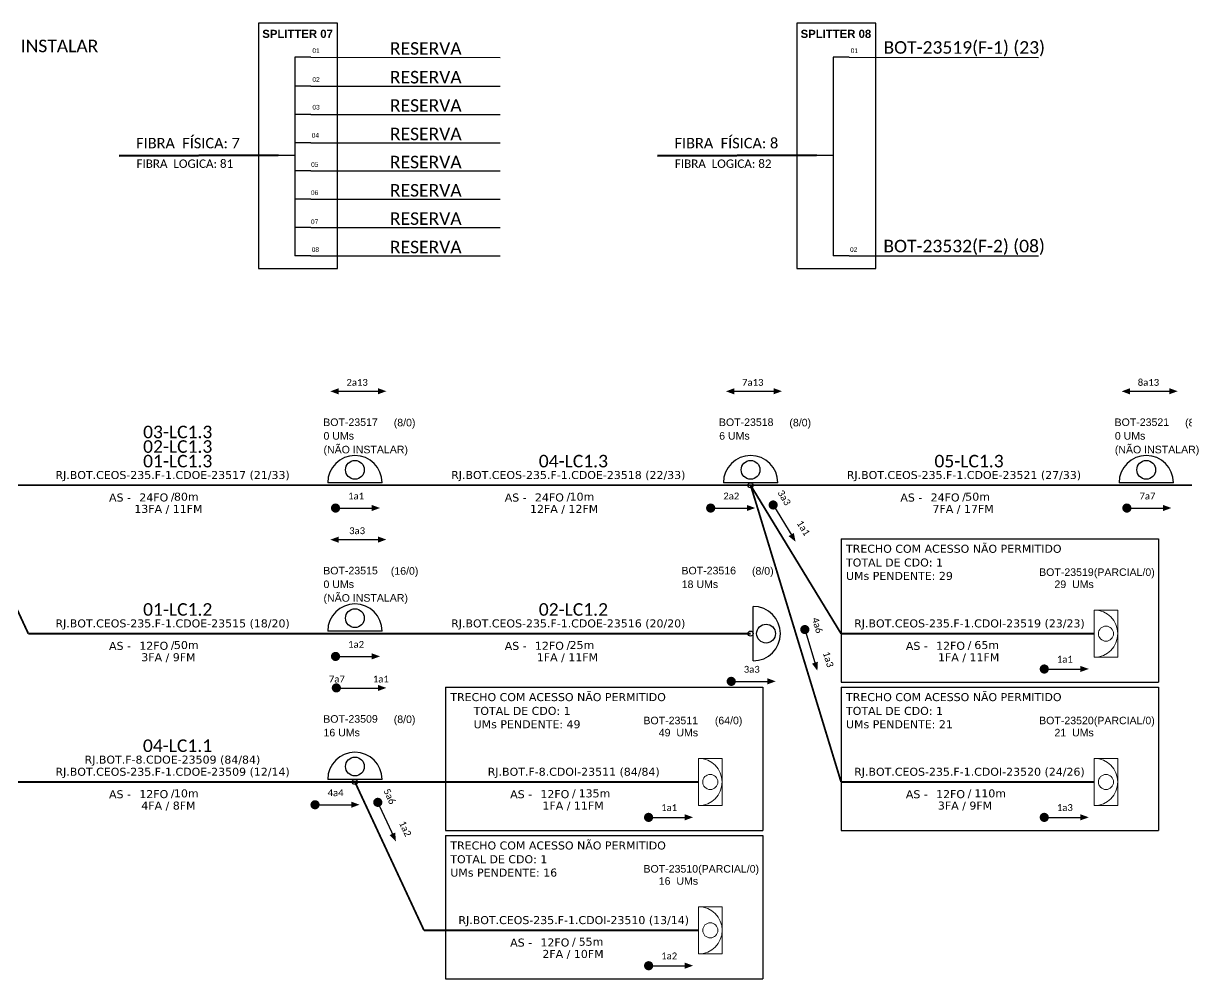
# Model space of a CAD drawing. Header units: millimetres. Extents: x 5591 to 6884, y -546 to 205.
# Drawn here: x 6463 to 6717.4, y -210.1 to -1.1 of the extents above; entities that cross this region are included whole.
import ezdxf
from ezdxf.enums import TextEntityAlignment as Align

# ---------------------------------------------------------------- set-up
doc = ezdxf.new("R2010")
doc.units = ezdxf.units.MM
for name, color, linetype, lineweight in [("20.0-LEGENDA DOS CDO'S", 1, 'Continuous', 0), ('20.1-CDO_INTERIOR', 1, 'Continuous', 0), ('20.2-CDO_POSTE', 1, 'Continuous', 5), ('40.1-ETIQUETAS', 1, 'Continuous', 20)]:
    doc.layers.add(name, color=color, linetype=linetype, lineweight=lineweight)
for name, color, linetype in [('CABO OPTICO EXISTENTE', 5, 'Continuous'), ('CAP a instalar', 1, 'Continuous'), ('CD de instalação futura', 8, 'Continuous'), ('label_cabos', 7, 'Continuous'), ('SETA', 7, 'Continuous')]:
    doc.layers.add(name, color=color, linetype=linetype)
doc.styles.add('ARIAL', font='arial.ttf')
doc.styles.add('siredit', font='verdana.ttf')
doc.linetypes.add('FENCELINE1', pattern='A,0.25,-0.1,[133,ltypeshp.shx,S=0.1,R=0,X=-0.1,Y=0],-0.1,1', length=1.45)

# ---------------------------------------------------------------- blocks, each defined once
blk = doc.blocks.new('ETIQUETA_RS5F')
at = {"layer": '40.1-ETIQUETAS', "color": 0, "style": 'siredit'}
blk.add_text('/', height=1.5, dxfattribs=at).set_placement((1.55, -1.95), align=Align.MIDDLE_RIGHT)
for tag, p in [('ETIQUETA_R_PRIMARIA', (1.18, 4.1)), ('ETIQUETA_R_SECUNDARIA', (1.18, 2.1)), ('F_ATIVAS/F_MORTAS', (1.11, -4.24))]:
    blk.add_attdef(tag, text='', height=1.5, dxfattribs=at).set_placement(p, align=Align.MIDDLE_CENTER)
for tag, p in [('TIPO_CABO', (-6.62, -2.12)), ('CAP_CABO', (0.37, -2.09))]:
    blk.add_attdef(tag, text='', height=1.5, dxfattribs=at).set_placement(p, align=Align.MIDDLE_RIGHT)
blk.add_attdef('METROS', text='', height=1.5, dxfattribs=at).set_placement((2.11, -1.95), align=Align.MIDDLE_LEFT)
for tag, p in [('FUSÃO_1', (0.82, -8.39)), ('FUSÃO_2', (0.82, -10.6)), ('FUSÃO_3', (0.82, -12.93)), ('FUSÃO_4', (0.82, -15.14)), ('FUSÃO_5', (0.82, -17.16))]:
    blk.add_attdef(tag, text='', height=1.5, dxfattribs=at).set_placement(p, align=Align.CENTER)
blk = doc.blocks.new('CDOE-TEXTO PADRÃO')
at = {"layer": "20.0-LEGENDA DOS CDO'S", "color": 0, "style": 'ARIAL'}
for tag, p in [('CDO_N', (0.49, 7.39)), ('CORDOALHA', (0.5, 4.33)), ('SAP', (0.51, 1.67)), ('SPLITER_1', (0.59, -0.91)), ('SPLITER_2', (0.6, -3.55)), ('(XX-XX_F)S', (0.54, -8.29)), ('(XX-XX_L)S', (0.55, -10.83)), ('UMS', (0.55, -13.15))]:
    blk.add_attdef(tag, p, '', height=1.7, rotation=0.118, dxfattribs=at)
blk.add_attdef('FIBRAS_UTILIZADAS', text='', height=1.7, rotation=0.118, dxfattribs=at).set_placement((19.77, 7.43), align=Align.CENTER)
blk = doc.blocks.new('CDOE POSTE_')
at = {"color": 1}
blk.add_line((12.92, -5.49), (-2.38, -5.49), dxfattribs=at)
for centre, radius in [((5.27, -1.86), 2.64), ((5.27, -6.2), 0.708)]:
    blk.add_circle(centre, radius, dxfattribs=at)
blk.add_arc((5.27, -5.49), 7.65, 0, 180, dxfattribs=at)
blk = doc.blocks.new('CDOI_INT')
at = {"layer": '20.1-CDO_INTERIOR', "color": 0, "lineweight": 18}
blk.add_lwpolyline([(4.25, -4.25), (4.25, 4.25), (0, 4.25), (0, -4.25)], close=True, dxfattribs=at)
blk.add_circle((2.12, 0), 1.36, dxfattribs=at)
blk.add_arc((0, 0), 4.25, 270, 90, dxfattribs=at)
at = {"layer": "20.0-LEGENDA DOS CDO'S", "color": 0, "style": 'ARIAL'}
for tag, p in [('CDO_N', (-0.08, 10.38)), ('SPLITER_1', (21.18, 10.38)), ('SURVEY', (-0.08, 8.2)), ('SPLITER_2', (21.19, 8.68)), ('SAP', (-0.08, 6.23)), ('1:XX', (5.94, -2.22)), ('UMS', (5.94, -4.24))]:
    blk.add_attdef(tag, p, '', height=1.36, dxfattribs=at)
blk.add_attdef('FIBRAS_UTILIZADAS', text='', height=1.36, dxfattribs=at).set_placement((15.34, 10.38), align=Align.CENTER)

msp = doc.modelspace()

# ---------------------------------------------------------------- linework, layer by layer
at = {"color": 7, "linetype": 'Continuous'}
for p, q in [((6522.38, -8.59), (6522.38, -52.02)), ((6525.89, -8.59), (6522.38, -8.59)), ((6640.09, -8.59), (6640.09, -52.02)), ((6643.61, -8.59), (6640.09, -8.59)), ((6525.89, -14.87), (6522.38, -14.87)), ((6525.89, -21.06), (6522.38, -21.06)), ((6525.89, -27.29), (6522.38, -27.29)), ((6518.73, -30.02), (6522.36, -30.02)), ((6636.44, -30.02), (6640.07, -30.02)), ((6525.89, -33.45), (6522.38, -33.45)), ((6525.89, -39.61), (6522.38, -39.61)), ((6525.89, -45.8), (6522.38, -45.8)), ((6525.89, -52.02), (6522.38, -52.02)), ((6643.61, -52.02), (6640.09, -52.02))]:
    msp.add_line(p, q, dxfattribs=at)
at = {"color": 10, "linetype": 'Continuous'}
for p, q in [((6525.89, -8.59), (6567.27, -8.6)), ((6643.61, -8.59), (6684.98, -8.6)), ((6525.89, -14.87), (6567.27, -14.89)), ((6525.89, -21.06), (6567.27, -21.08)), ((6525.89, -27.29), (6567.27, -27.3)), ((6525.89, -33.44), (6567.27, -33.45)), ((6525.89, -39.61), (6567.27, -39.63)), ((6525.89, -45.8), (6567.27, -45.82)), ((6525.89, -52.02), (6567.27, -52.03)), ((6643.61, -52.02), (6684.98, -52.03))]:
    msp.add_line(p, q, dxfattribs=at)
at = {"color": 1, "linetype": 'Continuous', "lineweight": 60}
for p, q in [((6518.73, -30.02), (6483.94, -30.13)), ((6636.44, -30.02), (6601.65, -30.13))]:
    msp.add_line(p, q, dxfattribs=at)
at = {"color": 8}
for p, q in [((6541.46, -101.62), (6529.56, -101.62)), ((6714.49, -101.62), (6702.59, -101.62)), ((6541.46, -134.07), (6529.56, -134.07))]:
    msp.add_line(p, q, dxfattribs=at)
at = {"color": 7}
for points in [[(6514.41, -54.8), (6531.69, -54.8), (6531.69, -1.15), (6514.41, -1.15)], [(6632.12, -54.8), (6649.4, -54.8), (6649.4, -1.15), (6632.12, -1.15)]]:
    msp.add_lwpolyline(points, close=True, dxfattribs=at)
at = {"const_width": 1}
for points in [[(6530.77, -107.16, 1), (6531.77, -107.16, 1)], [(6612.8, -107.16, 1), (6613.8, -107.16, 1)], [(6626.7, -106.06, 1), (6627.22, -106.91, 1)], [(6703.8, -107.16, 1), (6704.8, -107.16, 1)], [(6633.74, -133.25, 1), (6634.03, -134.2, 1)], [(6530.77, -139.6, 1), (6531.77, -139.6, 1)], [(6617.29, -145.06, 1), (6618.29, -145.06, 1)], [(6530.95, -146.49, 1), (6531.95, -146.49, 1)], [(6526.29, -172.04, 1), (6527.29, -172.04, 1)], [(6540.3, -171.06, 1), (6540.72, -171.97, 1)], [(6599.22, -174.8, 1), (6600.22, -174.8, 1)]]:
    msp.add_lwpolyline(points, format="xyb", close=True, dxfattribs=at)
at = {"color": 3}
for points in [[(6641.81, -113.87), (6711.22, -113.87), (6711.22, -145.2)], [(6641.81, -113.87), (6641.81, -145.2)], [(6555.29, -146.31), (6624.7, -146.31), (6624.7, -177.64)], [(6555.29, -146.31), (6555.29, -177.64)], [(6641.81, -145.2), (6711.22, -145.2)], [(6641.81, -146.31), (6711.22, -146.31), (6711.22, -177.64)], [(6641.81, -146.31), (6641.81, -177.64)], [(6555.29, -177.64), (6624.7, -177.64)], [(6641.81, -177.64), (6711.22, -177.64)], [(6555.29, -178.75), (6624.71, -178.75), (6624.71, -210.08)], [(6555.29, -178.75), (6555.29, -210.08)], [(6555.29, -210.08), (6624.71, -210.08)]]:
    msp.add_lwpolyline(points, dxfattribs=at)
at = {"color": 8, "const_width": 1}
for points in [[(6685.74, -142.36, 1), (6686.74, -142.36, 1)], [(6685.74, -174.8, 1), (6686.74, -174.8, 1)], [(6599.23, -207.24, 1), (6600.23, -207.24, 1)]]:
    msp.add_lwpolyline(points, format="xyb", close=True, dxfattribs=at)
at = {"color": 8}
for centre in [(6535.51, -101.62), (6708.54, -101.62), (6535.51, -134.07)]:
    msp.add_arc(centre, 5.95, 0, 180, dxfattribs=at)
at = {"layer": 'CAP a instalar', "linetype": 'FENCELINE1', "ltscale": 6, "const_width": 0.4}
for points in [[(6449, -102.17), (6464.1, -134.62)], [(6449, -102.17), (6535.51, -102.17)], [(6535.51, -102.17), (6622.03, -102.17)], [(6622.03, -102.17), (6708.54, -102.17)], [(6708.54, -102.17), (6795.06, -102.17)], [(6464.1, -134.62), (6535.51, -134.62)], [(6535.51, -134.62), (6622.03, -134.62)], [(6449, -167.06), (6535.51, -167.06)]]:
    msp.add_lwpolyline(points, dxfattribs=at)
at = {"layer": 'CAP a instalar', "color": 8, "linetype": 'FENCELINE1', "ltscale": 6, "const_width": 0.4}
for points in [[(6622.03, -102.17), (6641.81, -134.62)], [(6641.81, -167.06), (6622.03, -102.17)], [(6641.81, -134.62), (6697.15, -134.62)], [(6535.51, -167.06), (6550.61, -199.5)], [(6641.81, -167.06), (6697.15, -167.06)], [(6550.61, -199.5), (6610.63, -199.5)]]:
    msp.add_lwpolyline(points, dxfattribs=at)
at = {"layer": 'CAP a instalar', "color": 251, "linetype": 'FENCELINE1', "ltscale": 6, "true_color": 0x636466, "const_width": 0.4}
msp.add_lwpolyline([(6535.51, -167.06), (6610.63, -167.06)], dxfattribs=at)
at = {"layer": 'CD de instalação futura', "color": 8}
for centre in [(6535.51, -98.8), (6708.54, -98.8), (6535.51, -131.24)]:
    msp.add_circle(centre, 2.05, dxfattribs=at)
at = {"layer": 'SETA'}
for points in [[(6531.95, -81.63), (6540.55, -81.63)], [(6618.47, -81.63), (6627.06, -81.63)], [(6704.98, -81.63), (6713.58, -81.63)], [(6626.8, -106.21), (6631.26, -113.55)], [(6531.27, -107.16), (6539.87, -107.16)], [(6613.3, -107.16), (6621.9, -107.16)], [(6704.3, -107.16), (6712.9, -107.16)], [(6531.95, -114.07), (6540.55, -114.07)], [(6633.79, -133.41), (6636.28, -141.64)], [(6531.27, -139.6), (6539.87, -139.6)], [(6531.95, -146.51), (6540.55, -146.51)], [(6617.79, -145.06), (6626.39, -145.06)], [(6526.79, -172.04), (6535.38, -172.04)], [(6540.38, -171.22), (6543.99, -179.02)], [(6599.72, -174.8), (6608.32, -174.8)]]:
    msp.add_lwpolyline(points, dxfattribs=at)
at = {"layer": 'SETA', "color": 8}
for points in [[(6686.24, -142.36), (6694.84, -142.36)], [(6686.24, -174.8), (6694.84, -174.8)], [(6599.73, -207.24), (6608.33, -207.24)]]:
    msp.add_lwpolyline(points, dxfattribs=at)
at = {"layer": 'SETA'}
for points in [[(6531.95, -82.3), (6530.12, -81.63), (6531.95, -80.96)], [(6540.55, -80.94), (6542.38, -81.61), (6540.55, -82.28)], [(6618.47, -82.3), (6616.63, -81.63), (6618.47, -80.96)], [(6627.06, -80.94), (6628.89, -81.61), (6627.06, -82.28)], [(6704.98, -82.3), (6703.15, -81.63), (6704.98, -80.96)], [(6713.58, -80.94), (6715.41, -81.61), (6713.58, -82.28)], [(6539.18, -106.48), (6541.01, -107.15), (6539.18, -107.81)], [(6621.21, -106.48), (6623.04, -107.15), (6621.21, -107.81)], [(6712.21, -106.48), (6714.04, -107.15), (6712.21, -107.81)], [(6531.95, -114.74), (6530.12, -114.07), (6531.95, -113.41)], [(6540.55, -113.38), (6542.38, -114.05), (6540.55, -114.72)], [(6631.48, -112.61), (6631.86, -114.52), (6630.34, -113.3)], [(6539.18, -138.92), (6541.01, -139.59), (6539.18, -140.26)], [(6636.74, -140.78), (6636.63, -142.73), (6635.46, -141.17)], [(6625.7, -144.38), (6627.53, -145.05), (6625.7, -145.71)], [(6540.55, -145.83), (6542.38, -146.49), (6540.55, -147.16)], [(6534.69, -171.36), (6536.52, -172.03), (6534.69, -172.7)], [(6607.63, -174.12), (6609.46, -174.79), (6607.63, -175.45)], [(6544.32, -178.11), (6544.48, -180.05), (6543.11, -178.67)]]:
    msp.add_solid(points, dxfattribs=at)
at = {"layer": 'SETA', "color": 8}
for points in [[(6694.15, -141.68), (6695.98, -142.34), (6694.15, -143.01)], [(6694.15, -174.12), (6695.98, -174.79), (6694.15, -175.45)], [(6607.64, -206.56), (6609.47, -207.23), (6607.64, -207.89)]]:
    msp.add_solid(points, dxfattribs=at)

# ---------------------------------------------------------------- block references
at = {"layer": '20.2-CDO_POSTE', "color": 8}
ref = msp.add_blockref('CDOE-TEXTO PADRÃO', (6535.67, -100.29), dxfattribs=dict(at, xscale=0.972000002861023, yscale=0.972000002861023, zscale=0.972000002861023))
ref.add_attrib('CDO_N', 'BOT-23517', (6528.58, -89.22), dxfattribs={"layer": "20.0-LEGENDA DOS CDO'S", "color": 0, "height": 1.652, "rotation": 0.118, "style": 'ARIAL'})
ref.add_attrib('CORDOALHA', '0 UMs', (6528.64, -92.2), dxfattribs={"layer": "20.0-LEGENDA DOS CDO'S", "color": 0, "height": 1.652, "rotation": 0.118, "style": 'ARIAL'})
ref.add_attrib('SAP', '(NÃO INSTALAR)', (6528.64, -95.21), dxfattribs={"layer": "20.0-LEGENDA DOS CDO'S", "color": 0, "height": 1.6523, "rotation": 0.118, "style": 'ARIAL'})
ref.add_attrib('FIBRAS_UTILIZADAS', '       (8/0)', dxfattribs={"layer": "20.0-LEGENDA DOS CDO'S", "color": 0, "height": 1.6523, "rotation": 0.118, "style": 'ARIAL'}).set_placement((6544.13, -89.3), align=Align.CENTER)
at = {"layer": '20.2-CDO_POSTE'}
ref = msp.add_blockref('CDOE-TEXTO PADRÃO', (6622.19, -100.29), dxfattribs=dict(at, xscale=0.972000002861023, yscale=0.972000002861023, zscale=0.972000002861023))
ref.add_attrib('CDO_N', 'BOT-23518', (6615.1, -89.22), dxfattribs={"layer": "20.0-LEGENDA DOS CDO'S", "color": 0, "height": 1.652, "rotation": 0.118, "style": 'ARIAL'})
ref.add_attrib('CORDOALHA', '6 UMs', (6615.16, -92.2), dxfattribs={"layer": "20.0-LEGENDA DOS CDO'S", "color": 0, "height": 1.652, "rotation": 0.118, "style": 'ARIAL'})
ref.add_attrib('FIBRAS_UTILIZADAS', '       (8/0)', dxfattribs={"layer": "20.0-LEGENDA DOS CDO'S", "color": 0, "height": 1.6523, "rotation": 0.118, "style": 'ARIAL'}).set_placement((6630.64, -89.3), align=Align.CENTER)
at = {"layer": '20.2-CDO_POSTE', "color": 8}
ref = msp.add_blockref('CDOE-TEXTO PADRÃO', (6708.7, -100.29), dxfattribs=dict(at, xscale=0.972000002861023, yscale=0.972000002861023, zscale=0.972000002861023))
ref.add_attrib('CDO_N', 'BOT-23521', (6701.61, -89.22), dxfattribs={"layer": "20.0-LEGENDA DOS CDO'S", "color": 0, "height": 1.652, "rotation": 0.118, "style": 'ARIAL'})
ref.add_attrib('CORDOALHA', '0 UMs', (6701.67, -92.2), dxfattribs={"layer": "20.0-LEGENDA DOS CDO'S", "color": 0, "height": 1.652, "rotation": 0.118, "style": 'ARIAL'})
ref.add_attrib('SAP', '(NÃO INSTALAR)', (6701.67, -95.21), dxfattribs={"layer": "20.0-LEGENDA DOS CDO'S", "color": 0, "height": 1.6523, "rotation": 0.118, "style": 'ARIAL'})
ref.add_attrib('FIBRAS_UTILIZADAS', '       (8/0)', dxfattribs={"layer": "20.0-LEGENDA DOS CDO'S", "color": 0, "height": 1.6523, "rotation": 0.118, "style": 'ARIAL'}).set_placement((6717.16, -89.3), align=Align.CENTER)
ref = msp.add_blockref('CDOE-TEXTO PADRÃO', (6535.67, -132.73), dxfattribs=dict(at, xscale=0.972000002861023, yscale=0.972000002861023, zscale=0.972000002861023))
ref.add_attrib('CDO_N', 'BOT-23515', (6528.58, -121.67), dxfattribs={"layer": "20.0-LEGENDA DOS CDO'S", "color": 0, "height": 1.652, "rotation": 0.118, "style": 'ARIAL'})
ref.add_attrib('CORDOALHA', '0 UMs', (6528.64, -124.65), dxfattribs={"layer": "20.0-LEGENDA DOS CDO'S", "color": 0, "height": 1.652, "rotation": 0.118, "style": 'ARIAL'})
ref.add_attrib('SAP', '(NÃO INSTALAR)', (6528.64, -127.65), dxfattribs={"layer": "20.0-LEGENDA DOS CDO'S", "color": 0, "height": 1.6523, "rotation": 0.118, "style": 'ARIAL'})
ref.add_attrib('FIBRAS_UTILIZADAS', '       (16/0)', dxfattribs={"layer": "20.0-LEGENDA DOS CDO'S", "color": 0, "height": 1.6523, "rotation": 0.118, "style": 'ARIAL'}).set_placement((6544.13, -121.74), align=Align.CENTER)
at = {"layer": '20.2-CDO_POSTE'}
ref = msp.add_blockref('CDOE-TEXTO PADRÃO', (6614, -132.73), dxfattribs=dict(at, xscale=0.972000002861023, yscale=0.972000002861023, zscale=0.972000002861023))
ref.add_attrib('CDO_N', 'BOT-23516', (6606.91, -121.67), dxfattribs={"layer": "20.0-LEGENDA DOS CDO'S", "color": 0, "height": 1.652, "rotation": 0.118, "style": 'ARIAL'})
ref.add_attrib('CORDOALHA', '18 UMs', (6606.97, -124.65), dxfattribs={"layer": "20.0-LEGENDA DOS CDO'S", "color": 0, "height": 1.652, "rotation": 0.118, "style": 'ARIAL'})
ref.add_attrib('FIBRAS_UTILIZADAS', '       (8/0)', dxfattribs={"layer": "20.0-LEGENDA DOS CDO'S", "color": 0, "height": 1.6523, "rotation": 0.118, "style": 'ARIAL'}).set_placement((6622.45, -121.74), align=Align.CENTER)
ref = msp.add_blockref('CDOE-TEXTO PADRÃO', (6535.67, -165.17), dxfattribs=dict(at, xscale=0.972000002861023, yscale=0.972000002861023, zscale=0.972000002861023))
ref.add_attrib('CDO_N', 'BOT-23509', (6528.58, -154.11), dxfattribs={"layer": "20.0-LEGENDA DOS CDO'S", "color": 0, "height": 1.652, "rotation": 0.118, "style": 'ARIAL'})
ref.add_attrib('CORDOALHA', '16 UMs', (6528.64, -157.09), dxfattribs={"layer": "20.0-LEGENDA DOS CDO'S", "color": 0, "height": 1.652, "rotation": 0.118, "style": 'ARIAL'})
ref.add_attrib('FIBRAS_UTILIZADAS', '       (8/0)', dxfattribs={"layer": "20.0-LEGENDA DOS CDO'S", "color": 0, "height": 1.6523, "rotation": 0.118, "style": 'ARIAL'}).set_placement((6544.13, -154.18), align=Align.CENTER)
at = {"layer": 'CAP a instalar', "linetype": 'FENCELINE1', "ltscale": 7}
ref = msp.add_blockref('ETIQUETA_RS5F', (6494.26, -102.39), dxfattribs=dict(at, xscale=1.166399984999771, yscale=1.166399984999771, zscale=1.166399984999771))
ref.add_attrib('ETIQUETA_R_SECUNDARIA', 'RJ.BOT.CEOS-235.F-1.CDOE-23517 (21/33)', dxfattribs={"layer": '40.1-ETIQUETAS', "color": 0, "height": 1.7496, "style": 'siredit'}).set_placement((6495.64, -99.93), align=Align.MIDDLE_CENTER)
ref.add_attrib('TIPO_CABO', 'AS -', dxfattribs={"layer": '40.1-ETIQUETAS', "color": 0, "height": 1.75, "style": 'siredit'}).set_placement((6486.54, -104.86), align=Align.MIDDLE_RIGHT)
ref.add_attrib('CAP_CABO', '24FO', dxfattribs={"layer": '40.1-ETIQUETAS', "color": 0, "height": 1.75, "style": 'siredit'}).set_placement((6494.69, -104.83), align=Align.MIDDLE_RIGHT)
ref.add_attrib('METROS', '80m', dxfattribs={"layer": '40.1-ETIQUETAS', "color": 0, "height": 1.75, "style": 'siredit'}).set_placement((6495.94, -104.67), align=Align.MIDDLE_LEFT)
ref.add_attrib('F_ATIVAS/F_MORTAS', '13FA / 11FM', dxfattribs={"layer": '40.1-ETIQUETAS', "color": 0, "height": 1.7496, "style": 'siredit'}).set_placement((6494.73, -107.34), align=Align.MIDDLE_CENTER)
ref = msp.add_blockref('ETIQUETA_RS5F', (6580.78, -102.39), dxfattribs=dict(at, xscale=1.166399984999771, yscale=1.166399984999771, zscale=1.166399984999771))
ref.add_attrib('ETIQUETA_R_SECUNDARIA', 'RJ.BOT.CEOS-235.F-1.CDOE-23518 (22/33)', dxfattribs={"layer": '40.1-ETIQUETAS', "color": 0, "height": 1.7496, "style": 'siredit'}).set_placement((6582.16, -99.93), align=Align.MIDDLE_CENTER)
ref.add_attrib('TIPO_CABO', 'AS -', dxfattribs={"layer": '40.1-ETIQUETAS', "color": 0, "height": 1.75, "style": 'siredit'}).set_placement((6573.06, -104.86), align=Align.MIDDLE_RIGHT)
ref.add_attrib('CAP_CABO', '24FO', dxfattribs={"layer": '40.1-ETIQUETAS', "color": 0, "height": 1.75, "style": 'siredit'}).set_placement((6581.2, -104.83), align=Align.MIDDLE_RIGHT)
ref.add_attrib('METROS', '10m', dxfattribs={"layer": '40.1-ETIQUETAS', "color": 0, "height": 1.75, "style": 'siredit'}).set_placement((6582.45, -104.67), align=Align.MIDDLE_LEFT)
ref.add_attrib('F_ATIVAS/F_MORTAS', '12FA / 12FM', dxfattribs={"layer": '40.1-ETIQUETAS', "color": 0, "height": 1.7496, "style": 'siredit'}).set_placement((6581.25, -107.34), align=Align.MIDDLE_CENTER)
ref = msp.add_blockref('ETIQUETA_RS5F', (6667.29, -102.39), dxfattribs=dict(at, xscale=1.166399984999771, yscale=1.166399984999771, zscale=1.166399984999771))
ref.add_attrib('ETIQUETA_R_SECUNDARIA', 'RJ.BOT.CEOS-235.F-1.CDOE-23521 (27/33)', dxfattribs={"layer": '40.1-ETIQUETAS', "color": 0, "height": 1.7496, "style": 'siredit'}).set_placement((6668.67, -99.93), align=Align.MIDDLE_CENTER)
ref.add_attrib('TIPO_CABO', 'AS -', dxfattribs={"layer": '40.1-ETIQUETAS', "color": 0, "height": 1.75, "style": 'siredit'}).set_placement((6659.57, -104.86), align=Align.MIDDLE_RIGHT)
ref.add_attrib('CAP_CABO', '24FO', dxfattribs={"layer": '40.1-ETIQUETAS', "color": 0, "height": 1.75, "style": 'siredit'}).set_placement((6667.72, -104.83), align=Align.MIDDLE_RIGHT)
ref.add_attrib('METROS', '50m', dxfattribs={"layer": '40.1-ETIQUETAS', "color": 0, "height": 1.75, "style": 'siredit'}).set_placement((6668.97, -104.67), align=Align.MIDDLE_LEFT)
ref.add_attrib('F_ATIVAS/F_MORTAS', '7FA / 17FM', dxfattribs={"layer": '40.1-ETIQUETAS', "color": 0, "height": 1.75, "style": 'siredit'}).set_placement((6668.49, -107.34), align=Align.MIDDLE_CENTER)
ref = msp.add_blockref('ETIQUETA_RS5F', (6494.26, -134.83), dxfattribs=dict(at, xscale=1.166399984999771, yscale=1.166399984999771, zscale=1.166399984999771))
ref.add_attrib('ETIQUETA_R_SECUNDARIA', 'RJ.BOT.CEOS-235.F-1.CDOE-23515 (18/20)', dxfattribs={"layer": '40.1-ETIQUETAS', "color": 0, "height": 1.7496, "style": 'siredit'}).set_placement((6495.64, -132.38), align=Align.MIDDLE_CENTER)
ref.add_attrib('TIPO_CABO', 'AS -', dxfattribs={"layer": '40.1-ETIQUETAS', "color": 0, "height": 1.75, "style": 'siredit'}).set_placement((6486.54, -137.3), align=Align.MIDDLE_RIGHT)
ref.add_attrib('CAP_CABO', '12FO', dxfattribs={"layer": '40.1-ETIQUETAS', "color": 0, "height": 1.75, "style": 'siredit'}).set_placement((6494.69, -137.27), align=Align.MIDDLE_RIGHT)
ref.add_attrib('METROS', '50m', dxfattribs={"layer": '40.1-ETIQUETAS', "color": 0, "height": 1.75, "style": 'siredit'}).set_placement((6495.94, -137.11), align=Align.MIDDLE_LEFT)
ref.add_attrib('F_ATIVAS/F_MORTAS', '3FA / 9FM', dxfattribs={"layer": '40.1-ETIQUETAS', "color": 0, "height": 1.75, "style": 'siredit'}).set_placement((6494.73, -139.78), align=Align.MIDDLE_CENTER)
ref = msp.add_blockref('ETIQUETA_RS5F', (6580.78, -134.83), dxfattribs=dict(at, xscale=1.166399984999771, yscale=1.166399984999771, zscale=1.166399984999771))
ref.add_attrib('ETIQUETA_R_SECUNDARIA', 'RJ.BOT.CEOS-235.F-1.CDOE-23516 (20/20)', dxfattribs={"layer": '40.1-ETIQUETAS', "color": 0, "height": 1.7496, "style": 'siredit'}).set_placement((6582.16, -132.38), align=Align.MIDDLE_CENTER)
ref.add_attrib('TIPO_CABO', 'AS -', dxfattribs={"layer": '40.1-ETIQUETAS', "color": 0, "height": 1.75, "style": 'siredit'}).set_placement((6573.06, -137.3), align=Align.MIDDLE_RIGHT)
ref.add_attrib('CAP_CABO', '12FO', dxfattribs={"layer": '40.1-ETIQUETAS', "color": 0, "height": 1.75, "style": 'siredit'}).set_placement((6581.2, -137.27), align=Align.MIDDLE_RIGHT)
ref.add_attrib('METROS', '25m', dxfattribs={"layer": '40.1-ETIQUETAS', "color": 0, "height": 1.75, "style": 'siredit'}).set_placement((6582.45, -137.11), align=Align.MIDDLE_LEFT)
ref.add_attrib('F_ATIVAS/F_MORTAS', '1FA / 11FM', dxfattribs={"layer": '40.1-ETIQUETAS', "color": 0, "height": 1.75, "style": 'siredit'}).set_placement((6581.98, -139.78), align=Align.MIDDLE_CENTER)
at = {"layer": 'CAP a instalar', "color": 8, "linetype": 'FENCELINE1', "ltscale": 7}
ref = msp.add_blockref('ETIQUETA_RS5F', (6668.49, -134.83), dxfattribs=dict(at, xscale=1.166399984998861, yscale=1.166399984998861, zscale=1.166399984998861))
ref.add_attrib('ETIQUETA_R_SECUNDARIA', 'RJ.BOT.CEOS-235.F-1.CDOI-23519 (23/23)', dxfattribs={"layer": 'CABO OPTICO EXISTENTE', "color": 0, "height": 1.7496, "style": 'siredit'}).set_placement((6669.87, -132.38), align=Align.MIDDLE_CENTER)
ref.add_attrib('TIPO_CABO', 'AS -', dxfattribs={"layer": '40.1-ETIQUETAS', "color": 0, "height": 1.75, "style": 'siredit'}).set_placement((6660.77, -137.3), align=Align.MIDDLE_RIGHT)
ref.add_attrib('CAP_CABO', '12FO', dxfattribs={"layer": '40.1-ETIQUETAS', "color": 0, "height": 1.75, "style": 'siredit'}).set_placement((6668.91, -137.27), align=Align.MIDDLE_RIGHT)
ref.add_attrib('METROS', '65m', dxfattribs={"layer": '40.1-ETIQUETAS', "color": 0, "height": 1.75, "style": 'siredit'}).set_placement((6670.95, -137.11), align=Align.MIDDLE_LEFT)
ref.add_attrib('F_ATIVAS/F_MORTAS', '1FA / 11FM', dxfattribs={"layer": '40.1-ETIQUETAS', "color": 0, "height": 1.75, "style": 'siredit'}).set_placement((6669.7, -139.78), align=Align.MIDDLE_CENTER)
at = {"layer": 'CAP a instalar', "linetype": 'FENCELINE1', "ltscale": 7}
ref = msp.add_blockref('ETIQUETA_RS5F', (6494.26, -167.27), dxfattribs=dict(at, xscale=1.166399984999771, yscale=1.166399984999771, zscale=1.166399984999771))
ref.add_attrib('ETIQUETA_R_PRIMARIA', 'RJ.BOT.F-8.CDOE-23509 (84/84)', dxfattribs={"layer": '40.1-ETIQUETAS', "color": 0, "height": 1.7496, "style": 'siredit'}).set_placement((6495.6, -162.17), align=Align.MIDDLE_CENTER)
ref.add_attrib('ETIQUETA_R_SECUNDARIA', 'RJ.BOT.CEOS-235.F-1.CDOE-23509 (12/14)', dxfattribs={"layer": '40.1-ETIQUETAS', "color": 0, "height": 1.7496, "style": 'siredit'}).set_placement((6495.64, -164.82), align=Align.MIDDLE_CENTER)
ref.add_attrib('TIPO_CABO', 'AS -', dxfattribs={"layer": '40.1-ETIQUETAS', "color": 0, "height": 1.75, "style": 'siredit'}).set_placement((6486.54, -169.74), align=Align.MIDDLE_RIGHT)
ref.add_attrib('CAP_CABO', '12FO', dxfattribs={"layer": '40.1-ETIQUETAS', "color": 0, "height": 1.75, "style": 'siredit'}).set_placement((6494.69, -169.71), align=Align.MIDDLE_RIGHT)
ref.add_attrib('METROS', '10m', dxfattribs={"layer": '40.1-ETIQUETAS', "color": 0, "height": 1.75, "style": 'siredit'}).set_placement((6495.94, -169.55), align=Align.MIDDLE_LEFT)
ref.add_attrib('F_ATIVAS/F_MORTAS', '4FA / 8FM', dxfattribs={"layer": '40.1-ETIQUETAS', "color": 0, "height": 1.75, "style": 'siredit'}).set_placement((6494.73, -172.22), align=Align.MIDDLE_CENTER)
at = {"layer": 'CAP a instalar', "color": 251, "linetype": 'FENCELINE1', "ltscale": 7, "true_color": 0x636466}
ref = msp.add_blockref('ETIQUETA_RS5F', (6581.97, -167.27), dxfattribs=dict(at, xscale=1.166399984998861, yscale=1.166399984998861, zscale=1.166399984998861))
ref.add_attrib('ETIQUETA_R_SECUNDARIA', 'RJ.BOT.F-8.CDOI-23511 (84/84)', dxfattribs={"layer": 'CABO OPTICO EXISTENTE', "color": 0, "height": 1.7496, "style": 'siredit'}).set_placement((6583.35, -164.82), align=Align.MIDDLE_CENTER)
ref.add_attrib('TIPO_CABO', 'AS -', dxfattribs={"layer": '40.1-ETIQUETAS', "color": 0, "height": 1.75, "style": 'siredit'}).set_placement((6574.25, -169.74), align=Align.MIDDLE_RIGHT)
ref.add_attrib('CAP_CABO', '12FO', dxfattribs={"layer": '40.1-ETIQUETAS', "color": 0, "height": 1.75, "style": 'siredit'}).set_placement((6582.39, -169.71), align=Align.MIDDLE_RIGHT)
ref.add_attrib('METROS', '135m', dxfattribs={"layer": '40.1-ETIQUETAS', "color": 0, "height": 1.75, "style": 'siredit'}).set_placement((6584.43, -169.55), align=Align.MIDDLE_LEFT)
ref.add_attrib('F_ATIVAS/F_MORTAS', '1FA / 11FM', dxfattribs={"layer": '40.1-ETIQUETAS', "color": 0, "height": 1.75, "style": 'siredit'}).set_placement((6583.21, -172.22), align=Align.MIDDLE_CENTER)
at = {"layer": 'CAP a instalar', "color": 8, "linetype": 'FENCELINE1', "ltscale": 7}
ref = msp.add_blockref('ETIQUETA_RS5F', (6668.49, -167.27), dxfattribs=dict(at, xscale=1.166399984998861, yscale=1.166399984998861, zscale=1.166399984998861))
ref.add_attrib('ETIQUETA_R_SECUNDARIA', 'RJ.BOT.CEOS-235.F-1.CDOI-23520 (24/26)', dxfattribs={"layer": 'CABO OPTICO EXISTENTE', "color": 0, "height": 1.7496, "style": 'siredit'}).set_placement((6669.87, -164.82), align=Align.MIDDLE_CENTER)
ref.add_attrib('TIPO_CABO', 'AS -', dxfattribs={"layer": '40.1-ETIQUETAS', "color": 0, "height": 1.75, "style": 'siredit'}).set_placement((6660.77, -169.74), align=Align.MIDDLE_RIGHT)
ref.add_attrib('CAP_CABO', '12FO', dxfattribs={"layer": '40.1-ETIQUETAS', "color": 0, "height": 1.75, "style": 'siredit'}).set_placement((6668.91, -169.71), align=Align.MIDDLE_RIGHT)
ref.add_attrib('METROS', '110m', dxfattribs={"layer": '40.1-ETIQUETAS', "color": 0, "height": 1.75, "style": 'siredit'}).set_placement((6670.95, -169.55), align=Align.MIDDLE_LEFT)
ref.add_attrib('F_ATIVAS/F_MORTAS', '3FA / 9FM', dxfattribs={"layer": '40.1-ETIQUETAS', "color": 0, "height": 1.75, "style": 'siredit'}).set_placement((6668.91, -172.22), align=Align.MIDDLE_CENTER)
ref = msp.add_blockref('ETIQUETA_RS5F', (6581.97, -199.71), dxfattribs=dict(at, xscale=1.166399984998861, yscale=1.166399984998861, zscale=1.166399984998861))
ref.add_attrib('ETIQUETA_R_SECUNDARIA', 'RJ.BOT.CEOS-235.F-1.CDOI-23510 (13/14)', dxfattribs={"layer": 'CABO OPTICO EXISTENTE', "color": 0, "height": 1.7496, "style": 'siredit'}).set_placement((6583.35, -197.26), align=Align.MIDDLE_CENTER)
ref.add_attrib('TIPO_CABO', 'AS -', dxfattribs={"layer": '40.1-ETIQUETAS', "color": 0, "height": 1.75, "style": 'siredit'}).set_placement((6574.25, -202.18), align=Align.MIDDLE_RIGHT)
ref.add_attrib('CAP_CABO', '12FO', dxfattribs={"layer": '40.1-ETIQUETAS', "color": 0, "height": 1.75, "style": 'siredit'}).set_placement((6582.4, -202.15), align=Align.MIDDLE_RIGHT)
ref.add_attrib('METROS', '55m', dxfattribs={"layer": '40.1-ETIQUETAS', "color": 0, "height": 1.75, "style": 'siredit'}).set_placement((6584.43, -201.99), align=Align.MIDDLE_LEFT)
ref.add_attrib('F_ATIVAS/F_MORTAS', '2FA / 10FM', dxfattribs={"layer": '40.1-ETIQUETAS', "color": 0, "height": 1.75, "style": 'siredit'}).set_placement((6583.19, -204.66), align=Align.MIDDLE_CENTER)
at = {"layer": 'CD de instalação futura', "color": 8, "ltscale": 11}
ref = msp.add_blockref('CDOI_INT', (6697.15, -134.62), dxfattribs=dict(at, xscale=1.21541625498503, yscale=1.21541625498503, zscale=1.21541625498503))
ref.add_attrib('CDO_N', 'BOT-23519', dxfattribs={"layer": "20.0-LEGENDA DOS CDO'S", "color": 0, "height": 1.653, "style": 'ARIAL'}).set_placement((6697.05, -122), align=Align.RIGHT)
ref.add_attrib('FIBRAS_UTILIZADAS', '    (PARCIAL/0)', dxfattribs={"layer": "20.0-LEGENDA DOS CDO'S", "color": 0, "height": 1.65, "style": 'ARIAL'}).set_placement((6702.46, -122), align=Align.CENTER)
ref.add_attrib('SURVEY', '29  UMs', dxfattribs={"layer": "20.0-LEGENDA DOS CDO'S", "color": 0, "height": 1.653, "style": 'ARIAL'}).set_placement((6697.06, -124.65), align=Align.RIGHT)
at = {"layer": 'CD de instalação futura', "color": 251, "ltscale": 11, "true_color": 0x636466}
ref = msp.add_blockref('CDOI_INT', (6610.63, -167.06), dxfattribs=dict(at, xscale=1.21541625498503, yscale=1.21541625498503, zscale=1.21541625498503))
ref.add_attrib('CDO_N', 'BOT-23511', dxfattribs={"layer": "20.0-LEGENDA DOS CDO'S", "color": 0, "height": 1.653, "style": 'ARIAL'}).set_placement((6610.53, -154.44), align=Align.RIGHT)
ref.add_attrib('FIBRAS_UTILIZADAS', '    (64/0)', dxfattribs={"layer": "20.0-LEGENDA DOS CDO'S", "color": 0, "height": 1.65, "style": 'ARIAL'}).set_placement((6615.94, -154.44), align=Align.CENTER)
ref.add_attrib('SURVEY', '49  UMs', dxfattribs={"layer": "20.0-LEGENDA DOS CDO'S", "color": 0, "height": 1.653, "style": 'ARIAL'}).set_placement((6610.54, -157.09), align=Align.RIGHT)
at = {"layer": 'CD de instalação futura', "color": 8, "ltscale": 11}
ref = msp.add_blockref('CDOI_INT', (6697.15, -167.06), dxfattribs=dict(at, xscale=1.21541625498503, yscale=1.21541625498503, zscale=1.21541625498503))
ref.add_attrib('CDO_N', 'BOT-23520', dxfattribs={"layer": "20.0-LEGENDA DOS CDO'S", "color": 0, "height": 1.653, "style": 'ARIAL'}).set_placement((6697.05, -154.44), align=Align.RIGHT)
ref.add_attrib('FIBRAS_UTILIZADAS', '    (PARCIAL/0)', dxfattribs={"layer": "20.0-LEGENDA DOS CDO'S", "color": 0, "height": 1.65, "style": 'ARIAL'}).set_placement((6702.46, -154.44), align=Align.CENTER)
ref.add_attrib('SURVEY', '21  UMs', dxfattribs={"layer": "20.0-LEGENDA DOS CDO'S", "color": 0, "height": 1.653, "style": 'ARIAL'}).set_placement((6697.06, -157.09), align=Align.RIGHT)
ref = msp.add_blockref('CDOI_INT', (6610.64, -199.5), dxfattribs=dict(at, xscale=1.21541625498503, yscale=1.21541625498503, zscale=1.21541625498503))
ref.add_attrib('CDO_N', 'BOT-23510', dxfattribs={"layer": "20.0-LEGENDA DOS CDO'S", "color": 0, "height": 1.653, "style": 'ARIAL'}).set_placement((6610.54, -186.88), align=Align.RIGHT)
ref.add_attrib('FIBRAS_UTILIZADAS', '    (PARCIAL/0)', dxfattribs={"layer": "20.0-LEGENDA DOS CDO'S", "color": 0, "height": 1.65, "style": 'ARIAL'}).set_placement((6615.94, -186.88), align=Align.CENTER)
ref.add_attrib('SURVEY', '16  UMs', dxfattribs={"layer": "20.0-LEGENDA DOS CDO'S", "color": 0, "height": 1.653, "style": 'ARIAL'}).set_placement((6610.54, -189.53), align=Align.RIGHT)
at = {"layer": 'label_cabos', "xscale": 0.7775999903678894, "yscale": 0.7775999903678894, "zscale": 0.7775999903678894}
for p in [(6617.93, -97.35), (6531.41, -162.23)]:
    msp.add_blockref('CDOE POSTE_', p, dxfattribs=at)
at = {"layer": 'label_cabos', "xscale": 0.7775999903678894, "yscale": 0.7775999903678894, "zscale": 0.7775999903678894, "rotation": 270}
msp.add_blockref('CDOE POSTE_', (6626.85, -130.52), dxfattribs=at)

# ---------------------------------------------------------------- texts
at = {"color": 3, "style": 'siredit'}
for s, p in [('TRECHO COM ACESSO NÃO PERMITIDO', (6642.89, -116.93)), ('TOTAL DE CDO: 1', (6642.89, -119.94)), ('UMs PENDENTE: 29', (6642.89, -122.87)), ('TRECHO COM ACESSO NÃO PERMITIDO', (6556.37, -149.37)), ('TRECHO COM ACESSO NÃO PERMITIDO', (6642.89, -149.37)), ('TOTAL DE CDO: 1', (6561.47, -152.39)), ('TOTAL DE CDO: 1', (6642.89, -152.39)), ('UMs PENDENTE: 49', (6561.47, -155.31)), ('UMs PENDENTE: 21', (6642.89, -155.31)), ('TRECHO COM ACESSO NÃO PERMITIDO', (6556.37, -181.82)), ('TOTAL DE CDO: 1', (6556.37, -184.83)), ('UMs PENDENTE: 16', (6556.37, -187.75))]:
    msp.add_text(s, height=1.7496, dxfattribs=at).set_placement(p)
at = {"attachment_point": 5}
for s, insert, char_height, width in [('{\\fCalibri|b0|i0|c0|p34;\\C7;NÃO INSTALAR}', (6466.4, -6.12), 2.7432, 40.9104), ('\\C10;\\fArial|b1|i0|c0|p34;SPLITTER 07', (6522.97, -3.47), 1.7753, 17.28), ('\\C10;\\fArial|b1|i0|c0|p34;SPLITTER 08', (6640.68, -3.47), 1.7753, 17.28), ('\\C7;\\fCalibri|b0|i0|c0|p34;BOT-23519(F-1) (23)', (6668.74, -6.73), 2.7432, 40.9104), ('\\C7;\\fArial|b0|i0;\\H0.578704x;01 ', (6527.01, -7.16), 1.7753, 3.7582), ('\\C7;\\fCalibri|b0|i0|c0|p34;RESERVA', (6551, -6.67), 2.7432, 40.9104), ('\\C7;\\fArial|b0|i0;\\H0.578704x;01 ', (6644.72, -7.16), 1.7753, 3.7582), ('\\C7;\\fCalibri|b0|i0|c0|p34;RESERVA', (6551, -12.95), 2.7432, 40.9104), ('\\C7;\\fArial|b0|i0|;\\H1.0273588255048;02 ', (6527.01, -13.45), 1.7753, 3.7582), ('\\C7;\\fCalibri|b0|i0|c0|p34;RESERVA', (6551, -19.14), 2.7432, 40.9104), ('\\C7;\\fArial|b0|i0|;\\H1.0273588255048;03 ', (6527.01, -19.51), 1.7753, 3.456), ('\\C7;\\fArial|b0|i0|;\\H1.0273588255048;04 ', (6526.86, -25.65), 1.7753, 3.7582), ('\\C7;\\fCalibri|b0|i0|c0|p34;RESERVA', (6551, -25.36), 2.7432, 40.9104), ('\\C7;\\fCalibri|b0|i0|c0|p34;FIBRA  FÍSICA: 7', (6499.01, -27.37), 2.2859, 34.56), ('\\C7;\\fCalibri|b0|i0|c0|p34;FIBRA  FÍSICA: 8', (6616.73, -27.37), 2.2859, 34.56), ('\\C7;\\fCalibri|b0|i0|c0|p34;RESERVA', (6551, -31.51), 2.7432, 40.9104), ('\\C7;\\fCalibri|b0|i0|c0|p34;FIBRA  LOGICA: 81', (6498.32, -31.86), 1.8289, 34.56), ('\\C7;\\fArial|b0|i0|;\\H1.0273588255048;05 ', (6526.73, -32.05), 1.7753, 4.6222), ('\\C7;\\fCalibri|b0|i0|c0|p34;FIBRA  LOGICA: 82', (6616.03, -31.86), 1.8289, 34.56), ('\\C7;\\fArial|b0|i0|;\\H1.0273588255048;06 ', (6526.68, -38.19), 1.7753, 3.7582), ('\\C7;\\fCalibri|b0|i0|c0|p34;RESERVA', (6551, -37.69), 2.7432, 40.9104), ('\\C7;\\fCalibri|b0|i0|c0|p34;RESERVA', (6551, -43.88), 2.7432, 40.9104), ('\\C7;\\fArial|b0|i0|;\\H1.0273588255048;07 ', (6526.7, -44.57), 1.7753, 3.7582), ('{\\fCalibri|b0|i0|c0|p34;\\C7;BOT-23532(F-2) (08)}', (6668.72, -50.16), 2.7432, 40.9104), ('\\C7;\\fArial|b0|i0|;\\H1.0273588255048;08 ', (6526.86, -50.64), 1.7753, 3.7582), ('\\C7;\\fCalibri|b0|i0|c0|p34;RESERVA', (6551, -50.1), 2.7432, 40.9104), ('\\C7;\\fArial|b0|i0;\\H0.578704x;02 ', (6644.57, -50.64), 1.7753, 3.7582), ('\\C7;\\fCalibri|b0|i0|c0|p34;8a13', (6709.02, -79.68), 1.5, 25.3588), ('\\C7;\\fCalibri|b0|i0|c0|p34;2a13', (6535.99, -79.68), 1.5, 25.3588), ('\\C7;\\fCalibri|b0|i0|c0|p34;7a13', (6622.5, -79.68), 1.5, 25.3588), ('\\C3;\\fCalibri|b0|i0|c0|p34;03-LC1.3', (6496.76, -90.54), 2.7432, 40.9104), ('\\C3;\\fCalibri|b0|i0|c0|p34;02-LC1.3', (6496.76, -93.72), 2.7432, 40.9104), ('\\C3;\\fCalibri|b0|i0|c0|p34;01-LC1.3', (6496.76, -96.91), 2.7432, 40.9104), ('\\C3;\\fCalibri|b0|i0|c0|p34;04-LC1.3', (6583.28, -96.91), 2.7432, 40.9104), ('\\C3;\\fCalibri|b0|i0|c0|p34;05-LC1.3', (6669.79, -96.91), 2.7432, 40.9104), ('\\C7;\\fCalibri|b0|i0|c0|p34;1a1', (6535.77, -104.53), 1.5, 25.3588), ('\\C7;\\fCalibri|b0|i0|c0|p34;2a2', (6617.8, -104.53), 1.5, 25.3588), ('\\C7;\\fCalibri|b0|i0|c0|p34;7a7', (6708.8, -104.53), 1.5, 25.3588), ('\\C7;\\fCalibri|b0|i0|c0|p34;3a3', (6535.99, -112.12), 1.5, 25.3588), ('\\C3;\\fCalibri|b0|i0|c0|p34;01-LC1.2', (6496.76, -129.35), 2.7432, 40.9104), ('\\C3;\\fCalibri|b0|i0|c0|p34;02-LC1.2', (6583.28, -129.35), 2.7432, 40.9104), ('\\C7;\\fCalibri|b0|i0|c0|p34;1a2', (6535.77, -136.98), 1.5, 25.3588), ('\\C7;\\fCalibri|b0|i0|c0|p34;3a3', (6622.28, -142.43), 1.5, 25.3588), ('\\C7;\\fCalibri|b0|i0|c0|p34;7a7', (6531.56, -144.56), 1.5, 25.3588), ('\\C7;\\fCalibri|b0|i0|c0|p34;1a1', (6541.18, -144.56), 1.5, 25.3588), ('\\C3;\\fCalibri|b0|i0|c0|p34;04-LC1.1', (6496.72, -159.14), 2.7432, 40.9104), ('\\C7;\\fCalibri|b0|i0|c0|p34;4a4', (6531.28, -169.42), 1.5, 25.3588), ('\\C7;\\fCalibri|b0|i0|c0|p34;1a1', (6604.22, -172.67), 1.5, 25.3588)]:
    msp.add_mtext(s, dxfattribs=dict(at, insert=insert, char_height=char_height, width=width))
at = {"char_height": 1.5, "width": 25.3588, "attachment_point": 5}
for s, insert, rotation in [('\\C7;\\fCalibri|b0|i0|c0|p34;3a3', (6629.38, -104.9), 301.2901), ('\\C7;\\fCalibri|b0|i0|c0|p34;1a1', (6633.57, -111.53), 301.2901), ('\\C7;\\fCalibri|b0|i0|c0|p34;4a6', (6636.62, -132.79), 286.873), ('\\C7;\\fCalibri|b0|i0|c0|p34;1a3', (6639.02, -140.26), 286.873), ('\\C7;\\fCalibri|b0|i0|c0|p34;5a6', (6543.09, -170.22), 294.8598), ('\\C7;\\fCalibri|b0|i0|c0|p34;1a2', (6546.51, -177.27), 294.8598)]:
    msp.add_mtext(s, dxfattribs=dict(at, insert=insert, rotation=rotation))
at = {"color": 8, "char_height": 1.5, "width": 25.3588, "attachment_point": 5}
for s, insert in [('\\fCalibri|b0|i0|c0|p34;1a1', (6690.74, -140.23)), ('\\fCalibri|b0|i0|c0|p34;1a3', (6690.74, -172.67)), ('\\fCalibri|b0|i0|c0|p34;1a2', (6604.22, -205.11))]:
    msp.add_mtext(s, dxfattribs=dict(at, insert=insert))

doc.saveas('drawing.dxf')
